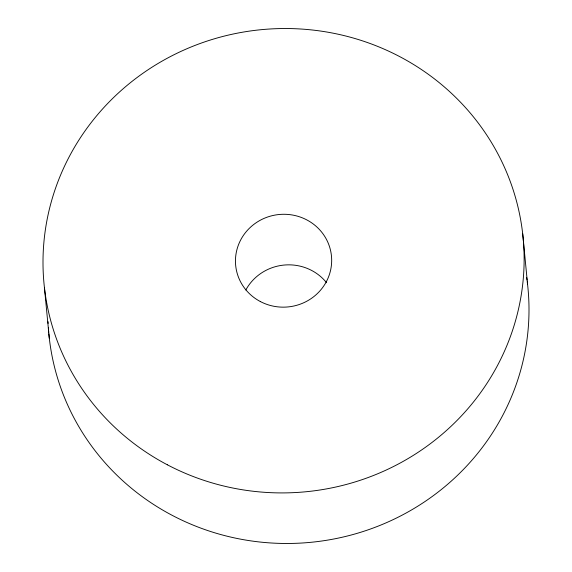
<?xml version="1.0" encoding="UTF-8"?>
<svg xmlns="http://www.w3.org/2000/svg" width="572" height="572" viewBox="0 0 572 572"><rect width="100%" height="100%" fill="white"/><g stroke="black" fill="none" stroke-linecap="round" stroke-linejoin="round"><path stroke-width="0.86" d="M522.701 233.805L527.57 284.37M44.43 287.63L49.299 338.195M527.262 281.803A240.648 232.118 -5.5 0 1 313.763 542.013A240.648 232.118 -5.5 0 1 48.849 333.869M48.691 332.139A240.648 232.118 -5.5 0 1 48.363 327.799M48.112 323.452A240.648 232.118 -5.5 0 1 48.041 321.714M526.683 277.52A240.648 232.118 -5.5 0 1 527.041 280.087M245.831 289.983A48.127 46.425 -5.5 0 1 326.605 282.761M167.324 464.779A240.648 232.118 -5.5 0 0 524.088 254.633A240.648 232.118 -5.5 0 0 159.281 62.741A240.648 232.118 -5.5 0 0 167.324 464.779M260.317 301.53A48.127 46.425 -5.5 0 0 331.667 259.502A48.127 46.425 -5.5 0 0 258.708 221.121A48.127 46.425 -5.5 0 0 260.317 301.53"/></g></svg>
